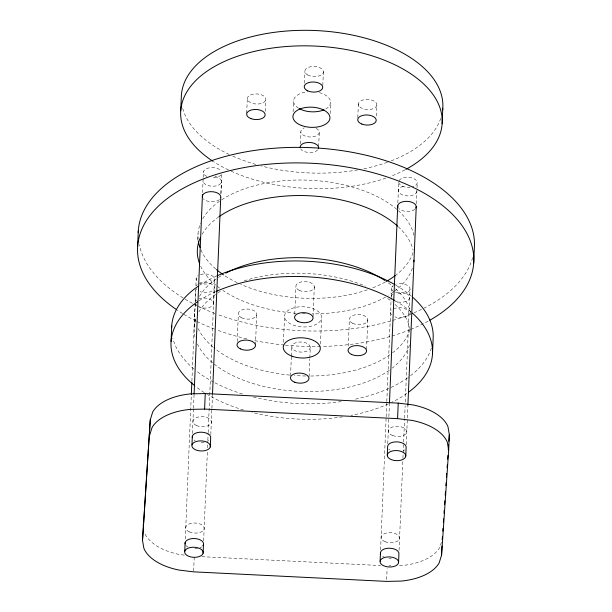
<?xml version="1.0" encoding="UTF-8"?>
<svg xmlns="http://www.w3.org/2000/svg" width="612" height="612" viewBox="0 0 612 612"><rect width="100%" height="100%" fill="white"/><g stroke="black" fill="none" stroke-linecap="round" stroke-linejoin="round"><path stroke-width="0.46" stroke-dasharray="3.06 2.29" d="M194.119 327.007L194.769 311.477M195.129 302.596L195.664 289.813M197.76 240.225L198.028 233.83M185.275 538.981L191.288 395.428M191.893 381.115L195.09 304.784M195.251 300.966L195.725 289.514M195.886 285.697L196.207 278.062M192.443 433.487L193.461 409.244M193.499 408.296L194.058 394.931M202.541 192.65L203.138 178.337M203.176 177.381L203.421 171.658M193.644 570.927L194.256 556.316M203.628 540.863L207.369 451.694M207.529 447.877L207.69 444.06M207.85 440.25L208.126 433.564M208.164 432.615L214.567 279.944M213.634 303.514L214.284 287.984M210.803 434.589L211.859 409.352M211.905 408.403L212.463 395.038M220.901 193.706L221.743 173.67M220.978 193.522L221.475 181.642M246.705 113.075L247.317 98.463M237.188 341.588L238.328 314.293M255.464 344.946L256.765 313.887M265.317 111.376L265.815 99.496A9.264 5.049 2.4 0 0 252.328 94.363A9.264 5.049 2.4 0 0 251.547 103.076A9.264 5.049 2.4 0 0 265.815 99.496M283.455 342.276L284.565 315.922M293.117 111.774L293.576 100.812M290.555 375.776L291.343 356.957M291.381 356.016L291.771 346.599M300.301 143.866L300.798 131.993M304.378 83.224L304.875 71.344M294.755 314.117L295.894 286.829M309.06 376.694L309.81 358.808M309.848 357.867L310.284 347.517A9.264 5.049 2.4 0 0 296.698 342.468A9.264 5.049 2.4 0 0 296.109 351.189A9.264 5.049 2.4 0 0 310.284 347.517M318.676 146.52L319.288 131.901M313.069 316.534L314.331 286.424M322.815 85.382L323.388 71.681M320.474 344.112L321.575 317.758A18.528 10.09 2.4 0 0 294.41 307.66A18.528 10.09 2.4 0 0 293.225 325.11A18.528 10.09 2.4 0 0 321.575 317.758M330.136 113.61L330.595 102.648M357.798 117.58L358.372 103.879M348.274 346.147L349.375 319.793M366.55 349.506L367.812 319.387M376.395 116.043L376.854 105.08A9.264 5.049 2.4 0 0 363.513 99.832A9.264 5.049 2.4 0 0 362.472 108.531A9.264 5.049 2.4 0 0 376.854 105.08M380.588 549.806L386.126 417.744M386.164 416.787L386.761 402.474M386.799 401.518L391.16 297.516M391.198 296.56L391.565 287.969M387.748 443.746L388.842 417.598M388.888 416.642L389.4 404.241M397.846 202.909L398.726 181.917A9.264 5.049 2.4 0 0 410.101 187.318M386.654 579.572L387.113 568.609M399.078 550.31L402.895 459.237M402.933 458.289L403.576 443.019M403.614 442.063L404.57 419.166M404.616 418.21L405.136 405.802M405.289 401.985L410.009 289.392A9.264 5.049 2.4 0 0 396.874 283.991M406.261 444.603L407.913 405.098M416.351 203.765L417.231 182.774M441.405 542.247L439.768 547.472A51.737 28.175 2.4 0 1 401.885 565.549L398.221 565.633M389.064 565.832L390.892 565.794M201.861 556.691L380.572 565.542M184.273 555.099L179.737 554.548A51.737 28.175 2.4 0 1 144.547 532.853M410.009 289.392A9.264 5.049 2.4 0 1 395.474 292.666M393.692 291.717A9.264 5.049 2.4 0 1 393.202 285.567M391.305 558.274A9.264 5.049 2.4 0 1 388.895 558.259M384.39 557.234A9.264 5.049 2.4 0 1 382.607 556.293M200.422 274.597A9.264 5.049 2.4 0 1 212.578 276.035A9.264 5.049 2.4 0 1 212.02 282.729A9.264 5.049 2.4 0 1 199.734 282.836M196.827 280.678A9.264 5.049 2.4 0 1 198.051 275.706M201.631 546.876A9.264 5.049 2.4 0 1 199.925 547.755M197.829 548.344A9.264 5.049 2.4 0 1 193.071 548.543M188.029 547.105A9.264 5.049 2.4 0 1 185.734 545.246M404.762 449.805A9.264 5.049 2.4 0 1 403.232 450.776M390.142 450.172A9.264 5.049 2.4 0 1 388.735 449.063M208.746 440.586A9.264 5.049 2.4 0 1 207.009 441.451M204.14 442.147A9.264 5.049 2.4 0 1 200.139 442.185M195.129 440.717A9.264 5.049 2.4 0 1 194.058 440.028M399.108 180.624A9.264 5.049 2.4 0 1 413.842 178.605A9.264 5.049 2.4 0 1 412.358 186.92M221.077 174.917A9.264 5.049 2.4 0 1 211.224 177.618M206.825 176.447A9.264 5.049 2.4 0 1 207.055 168.445A9.264 5.049 2.4 0 1 221.192 171.062M219.417 199.627A9.264 5.049 2.4 0 1 203.383 198.839M199.344 283.379A9.264 5.049 2.4 0 1 211.63 284.182A9.264 5.049 2.4 0 1 212.249 290.907A9.264 5.049 2.4 0 1 200.109 291.664M196.842 289.652A9.264 5.049 2.4 0 1 196.001 288.39M196.177 285.781A9.264 5.049 2.4 0 1 197.186 284.611M198.693 298.908A9.264 5.049 2.4 0 1 210.979 299.704A9.264 5.049 2.4 0 1 211.599 306.428A9.264 5.049 2.4 0 1 199.458 307.186M196.192 305.181A9.264 5.049 2.4 0 1 195.35 303.919M195.526 301.311A9.264 5.049 2.4 0 1 196.536 300.14M214.942 176.44A9.264 5.049 2.4 0 1 221.276 182.514A9.264 5.049 2.4 0 1 211.079 186.163A9.264 5.049 2.4 0 1 202.97 180.731M396.094 292.62A9.264 5.049 2.4 0 1 409.68 297.669A9.264 5.049 2.4 0 1 395.505 301.341M391.175 296.751A9.264 5.049 2.4 0 1 394.128 293.324M393.478 308.853A9.264 5.049 2.4 0 1 405.986 309.175A9.264 5.049 2.4 0 1 407.164 315.999A9.264 5.049 2.4 0 1 394.855 316.871M391.596 314.859A9.264 5.049 2.4 0 1 391.932 309.817M416.871 191.327A9.264 5.049 2.4 0 1 408.089 195.924A9.264 5.049 2.4 0 1 398.45 191.288A9.264 5.049 2.4 0 1 405.557 185.88M414.814 209.312A9.264 5.049 2.4 0 1 398.787 208.516M472.648 257.568A168.254 91.639 2.4 0 1 414.202 312.709M410.79 314.132A168.254 91.639 2.4 0 1 216.954 314.231M215.11 313.543A168.254 91.639 2.4 0 1 197.431 305.855M196.59 305.442A168.254 91.639 2.4 0 1 193.277 303.743M192.459 303.315A168.254 91.639 2.4 0 1 183.875 298.434M183.133 297.975A168.254 91.639 2.4 0 1 139.276 244.739M413.039 252.657A108.439 59.058 2.4 0 1 396.117 274.933M385.315 281.987A108.439 59.058 2.4 0 1 371.744 288.237M367.292 289.851A108.439 59.058 2.4 0 1 240.669 284.282M237.234 282.69A108.439 59.058 2.4 0 1 224.367 275.446M215.784 269.005A108.439 59.058 2.4 0 1 200.682 249.268M198.12 239.284A108.439 59.058 2.4 0 1 200.606 223.082M202.748 218.759A108.439 59.058 2.4 0 1 220.886 200.323M221.659 199.81A108.439 59.058 2.4 0 1 397.571 210M398.267 210.62A108.439 59.058 2.4 0 1 413.957 235.452M428.117 321.178A168.254 91.639 2.4 0 1 410.996 329.31M410.139 329.654A168.254 91.639 2.4 0 1 321.476 346.476M320.52 346.499A168.254 91.639 2.4 0 1 285.223 345.137M284.274 345.046A168.254 91.639 2.4 0 1 252.435 340.134M246.789 338.88A168.254 91.639 2.4 0 1 216.304 329.761M214.46 329.072A168.254 91.639 2.4 0 1 196.781 321.384M195.939 320.971A168.254 91.639 2.4 0 1 183.225 313.964M182.483 313.505A168.254 91.639 2.4 0 1 177.358 310.207M412.381 268.186A108.439 59.058 2.4 0 1 394.067 291.526M393.348 292.046A108.439 59.058 2.4 0 1 388.773 295.106M385.506 297.05A108.439 59.058 2.4 0 1 312.066 313.91M305.442 313.818A108.439 59.058 2.4 0 1 301.685 313.665M296.055 313.306A108.439 59.058 2.4 0 1 222.875 290.417M219.639 288.122A108.439 59.058 2.4 0 1 216.587 285.75M215.852 285.146A108.439 59.058 2.4 0 1 200.032 264.797M202.098 234.289A108.439 59.058 2.4 0 1 218.002 217.405M398.29 226.769A108.439 59.058 2.4 0 1 413.092 250.063M404.968 169.868A130.869 71.275 2.4 0 1 390.318 176.47M385.82 178.115A130.869 71.275 2.4 0 1 229.347 170.365M228.483 169.952A130.869 71.275 2.4 0 1 213.925 161.92M440.747 118.353A130.869 71.275 2.4 0 1 388.291 161.943M387.381 162.264A130.869 71.275 2.4 0 1 362.373 169.05M357.66 169.922A130.869 71.275 2.4 0 1 261.332 165.967M255.793 164.452A130.869 71.275 2.4 0 1 232.614 156.037M229.133 154.431A130.869 71.275 2.4 0 1 182.46 107.414M319.349 92.657A18.528 10.09 2.4 0 1 324.689 109.502M298.518 108.202A18.528 10.09 2.4 0 1 307.958 91.762M316.167 128.344A9.264 5.049 2.4 0 1 316.618 135.696A9.264 5.049 2.4 0 1 303.154 135.122A9.264 5.049 2.4 0 1 304.271 127.831M317.689 149.963A9.264 5.049 2.4 0 1 308.762 152.495A9.264 5.049 2.4 0 1 300.614 148.831M406.858 393.455A130.869 71.275 2.4 0 1 391.703 402.329M388.352 403.905A130.869 71.275 2.4 0 1 351.12 415.403M342.567 416.864A130.869 71.275 2.4 0 1 251.953 412.373M243.653 410.078A130.869 71.275 2.4 0 1 207.453 394.533M204.255 392.552A130.869 71.275 2.4 0 1 195.519 386.356M198.999 300.752A130.869 71.275 2.4 0 1 215.187 291.893M395.321 300.813A130.869 71.275 2.4 0 1 410.912 311.814M431.376 348.075A130.869 71.275 2.4 0 1 408.258 377.39M407.508 377.925A130.869 71.275 2.4 0 1 353.637 399.506M341.289 401.617A130.869 71.275 2.4 0 1 253.536 397.081M242.497 393.998A130.869 71.275 2.4 0 1 214.43 382.546M213.611 382.11A130.869 71.275 2.4 0 1 196.919 371.415M193.989 369.051A130.869 71.275 2.4 0 1 172.798 338.053M199.657 285.223A130.869 71.275 2.4 0 1 215.837 276.364M395.972 285.284A130.869 71.275 2.4 0 1 411.562 296.285M409.413 344.931A108.439 59.058 2.4 0 1 392.216 368.103M389.362 370.214A108.439 59.058 2.4 0 1 213.328 363.39M212.593 362.786A108.439 59.058 2.4 0 1 197.477 344.036M194.999 337.028A108.439 59.058 2.4 0 1 195.71 318.913M198.839 311.936A108.439 59.058 2.4 0 1 216.985 293.492M217.75 292.987A108.439 59.058 2.4 0 1 221.758 290.524M244.203 280.809A108.439 59.058 2.4 0 1 365.433 286.148M387.664 298.388A108.439 59.058 2.4 0 1 392.246 301.953M395.038 304.409A108.439 59.058 2.4 0 1 410.048 328.621M410.063 329.409A108.439 59.058 2.4 0 1 390.739 354.164M390.012 354.685A108.439 59.058 2.4 0 1 309.465 376.028M305.671 375.998A108.439 59.058 2.4 0 1 294.395 375.493M289.683 375.095A108.439 59.058 2.4 0 1 213.978 347.868M213.251 347.256A108.439 59.058 2.4 0 1 198.127 328.506M195.886 322.417A108.439 59.058 2.4 0 1 196.077 304.279M199.489 296.407A108.439 59.058 2.4 0 1 217.635 277.963M218.4 277.458A108.439 59.058 2.4 0 1 221.59 275.477M388.314 282.859A108.439 59.058 2.4 0 1 392.896 286.424M395.689 288.879A108.439 59.058 2.4 0 1 410.882 314.01M385.04 541.704A9.264 5.049 2.4 0 0 399.575 538.438A9.264 5.049 2.4 0 0 386.432 533.037A9.264 5.049 2.4 0 0 385.04 541.704M189.299 531.882A9.264 5.049 2.4 0 0 204.125 528.982A9.264 5.049 2.4 0 0 191.426 523.275A9.264 5.049 2.4 0 0 189.299 531.882M392.667 435.53A9.264 5.049 2.4 0 0 406.796 431.812A9.264 5.049 2.4 0 0 393.156 426.809A9.264 5.049 2.4 0 0 392.667 435.53M196.391 425.493A9.264 5.049 2.4 0 0 211.301 422.716A9.264 5.049 2.4 0 0 198.732 416.91A9.264 5.049 2.4 0 0 196.391 425.493M307.721 74.97A9.264 5.049 2.4 0 0 323.121 72.981A9.264 5.049 2.4 0 0 311.546 66.586A9.264 5.049 2.4 0 0 307.721 74.97M241.641 317.812A9.264 5.049 2.4 0 0 256.68 315.203A9.264 5.049 2.4 0 0 244.318 309.267A9.264 5.049 2.4 0 0 241.641 317.812M299.214 290.34A9.264 5.049 2.4 0 0 314.247 287.739A9.264 5.049 2.4 0 0 301.884 281.795A9.264 5.049 2.4 0 0 299.214 290.34M352.688 323.312A9.264 5.049 2.4 0 0 367.728 320.703A9.264 5.049 2.4 0 0 355.365 314.767A9.264 5.049 2.4 0 0 352.688 323.312"/><path stroke-width="0.92" d="M137.639 246.399L138.289 230.877M142.512 540.35L150.269 419.794L152.725 411.952A51.737 28.175 2.4 0 1 190.607 393.883L205.265 393.554L398.236 403.117L412.748 404.884A51.737 28.175 2.4 0 1 447.938 426.579L449.323 434.612L448.673 450.141L441.573 555.161L439.118 563.002A51.737 28.175 2.4 0 1 401.235 581.079L386.577 581.4L193.606 571.845L179.087 570.07A51.737 28.175 2.4 0 1 143.897 548.383L142.512 540.35L150.269 419.794M171.069 341.427L171.72 325.898M180.731 110.787L181.389 95.258A130.869 71.275 2.4 0 1 318.592 30.692A130.869 71.275 2.4 0 1 442.621 110.053M184.755 551.336L185.122 542.637M191.327 394.472L191.847 382.072M191.961 444.924L192.329 436.226M194.103 393.983L202.457 194.555M149.619 435.323L152.074 427.482A51.737 28.175 2.4 0 1 189.957 409.413L204.607 409.084L205.265 393.554M203.115 553.21A9.264 5.049 2.4 0 0 190.409 547.495A9.264 5.049 2.4 0 0 188.282 556.109A9.264 5.049 2.4 0 0 203.115 553.21L203.475 544.512M210.283 446.936A9.264 5.049 2.4 0 0 197.714 441.137A9.264 5.049 2.4 0 0 195.373 449.721A9.264 5.049 2.4 0 0 210.283 446.936L210.65 438.238A9.264 5.049 2.4 0 0 201.639 432.187A9.264 5.049 2.4 0 0 192.29 437.542M212.502 394.09L220.741 197.523M380.106 561.242L380.473 552.544M387.266 455.183L387.633 446.485A9.264 5.049 2.4 0 1 397.173 441.872A9.264 5.049 2.4 0 1 406.146 447.341L405.779 456.039A9.264 5.049 2.4 0 1 391.649 459.757A9.264 5.049 2.4 0 1 392.147 451.029A9.264 5.049 2.4 0 1 405.779 456.039M389.446 403.285L397.724 205.77M448.673 450.141L447.288 442.109A51.737 28.175 2.4 0 0 412.098 420.413L397.586 418.646L398.236 403.117M398.557 562.665A9.264 5.049 2.4 0 0 385.422 557.257A9.264 5.049 2.4 0 0 384.022 565.932A9.264 5.049 2.4 0 0 398.557 562.665L398.925 553.967A9.264 5.049 2.4 0 0 389.293 548.199A9.264 5.049 2.4 0 0 380.58 553.86M407.913 405.098L416.237 206.627M432.47 354.371L433.12 338.841A130.869 71.275 2.4 0 0 412.947 297.493M442.139 123.731L442.79 108.202M441.573 555.161L441.956 546.026M473.711 263.045L474.361 247.523A168.254 91.639 2.4 0 0 310.835 147.668A168.254 91.639 2.4 0 0 138.197 232.698M442.224 539.631L442.415 536.793M442.797 531.117L442.989 528.278M443.371 522.602L443.631 518.815M444.014 513.139L444.205 510.301M444.587 504.625L444.848 500.838M445.23 495.162L445.482 491.382M445.873 485.698L446.064 482.86M446.446 477.184L446.699 473.405M447.081 467.729L447.28 464.891M447.663 459.207L447.915 455.427M448.298 449.751L448.619 445.016M448.879 441.237L449.323 434.612M204.607 409.084L397.586 418.646M143.162 524.821L143.476 526.603M185.115 543.953A9.264 5.049 2.4 0 1 195.526 538.606A9.264 5.049 2.4 0 1 202.847 545.766M202.541 197.577A9.264 5.049 2.4 0 1 210.704 191.663A9.264 5.049 2.4 0 1 220.825 197.171M397.945 207.254A9.264 5.049 2.4 0 1 407.309 201.356A9.264 5.049 2.4 0 1 415.823 208.141M176.524 309.641A168.254 91.639 2.4 0 1 192.267 183.684A168.254 91.639 2.4 0 1 424.567 193.392A168.254 91.639 2.4 0 1 429.831 320.221M395.421 275.469A108.439 59.058 2.4 0 1 386.157 281.52M223.525 274.887A108.439 59.058 2.4 0 1 216.503 269.617M199.994 247.485A108.439 59.058 2.4 0 1 198.357 241.113M413.972 260.092A108.439 59.058 2.4 0 1 413.804 261.89M199.68 263.91A108.439 59.058 2.4 0 1 200.338 237.731M218.736 216.877A108.439 59.058 2.4 0 1 397.616 226.149M213.083 161.377A130.869 71.275 2.4 0 1 222.408 62.386A130.869 71.275 2.4 0 1 404.639 69.967A130.869 71.275 2.4 0 1 405.848 169.394M323.97 109.831A18.528 10.09 2.4 0 1 299.192 108.599M300.148 147.523A9.264 5.049 2.4 0 1 310.024 142.458A9.264 5.049 2.4 0 1 318.47 148.739M412.297 313.023A130.869 71.275 2.4 0 1 408.349 392.376M194.05 385.178A130.869 71.275 2.4 0 1 197.447 301.808M216.013 291.519A130.869 71.275 2.4 0 1 394.549 300.362M171.635 327.741A130.869 71.275 2.4 0 1 198.097 286.278M216.663 275.997A130.869 71.275 2.4 0 1 395.207 284.84M225.797 273.136A108.439 59.058 2.4 0 1 385.032 280.594M250.897 118.606A9.264 5.049 2.4 0 0 265.164 115.025A9.264 5.049 2.4 0 0 251.677 109.892A9.264 5.049 2.4 0 0 250.897 118.606M307.071 90.499A9.264 5.049 2.4 0 0 322.47 88.511A9.264 5.049 2.4 0 0 310.896 82.115A9.264 5.049 2.4 0 0 307.071 90.499M361.822 124.06A9.264 5.049 2.4 0 0 376.204 120.61A9.264 5.049 2.4 0 0 362.862 115.362A9.264 5.049 2.4 0 0 361.822 124.06M301.594 125.521A18.528 10.09 2.4 0 0 329.945 118.177A18.528 10.09 2.4 0 0 302.772 108.079A18.528 10.09 2.4 0 0 301.594 125.521M291.924 356.161A18.528 10.09 2.4 0 0 320.275 348.817A18.528 10.09 2.4 0 0 293.102 338.719A18.528 10.09 2.4 0 0 291.924 356.161M240.34 348.863A9.264 5.049 2.4 0 0 255.38 346.262A9.264 5.049 2.4 0 0 243.018 340.318A9.264 5.049 2.4 0 0 240.34 348.863M294.8 382.248A9.264 5.049 2.4 0 0 308.983 378.576A9.264 5.049 2.4 0 0 295.397 373.527A9.264 5.049 2.4 0 0 294.8 382.248M351.387 354.363A9.264 5.049 2.4 0 0 366.42 351.762A9.264 5.049 2.4 0 0 354.065 345.818A9.264 5.049 2.4 0 0 351.387 354.363M297.906 321.399A9.264 5.049 2.4 0 0 312.946 318.791A9.264 5.049 2.4 0 0 300.584 312.854A9.264 5.049 2.4 0 0 297.906 321.399"/></g></svg>
